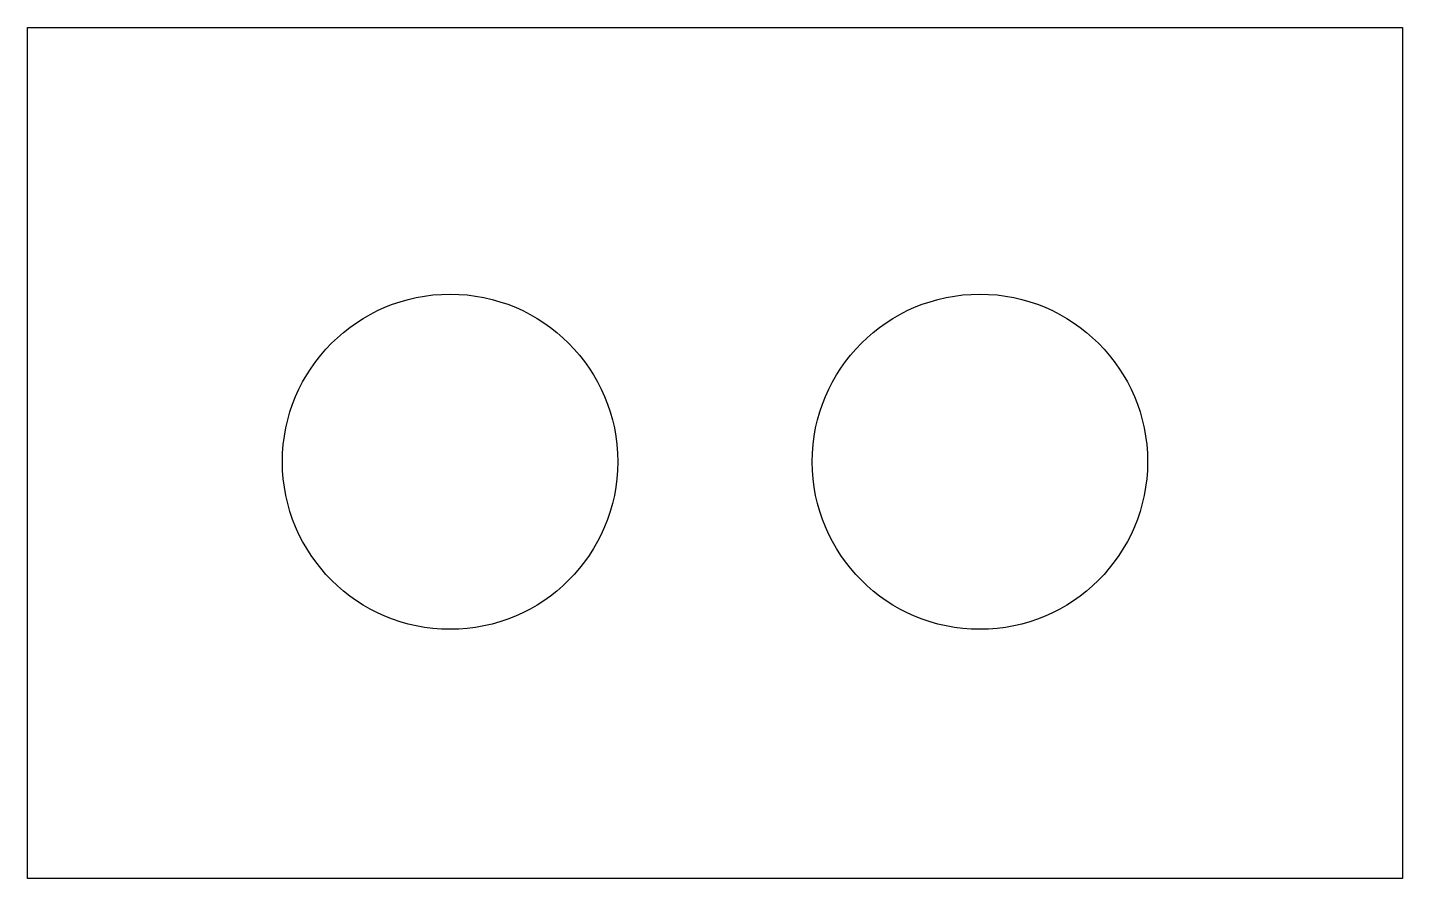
# Model space of a CAD drawing. Header units: millimetres. Extents: x 0 to 110, y 0 to 68.
import ezdxf

# ---------------------------------------------------------------- set-up
doc = ezdxf.new("R2010")
doc.units = ezdxf.units.MM
doc.layers.get('0').update_dxf_attribs({"linetype": 'CONTINUOUS'})

msp = doc.modelspace()

# ---------------------------------------------------------------- linework, layer by layer
msp.add_line((0, 0), (0, 20))
msp.add_lwpolyline([(110.3, 0), (0, 0), (0, 68.3), (110.3, 68.3)], close=True)
for centre in [(33.9, 33.45), (76.4, 33.45)]:
    msp.add_circle(centre, 13.45)

doc.saveas('drawing.dxf')
